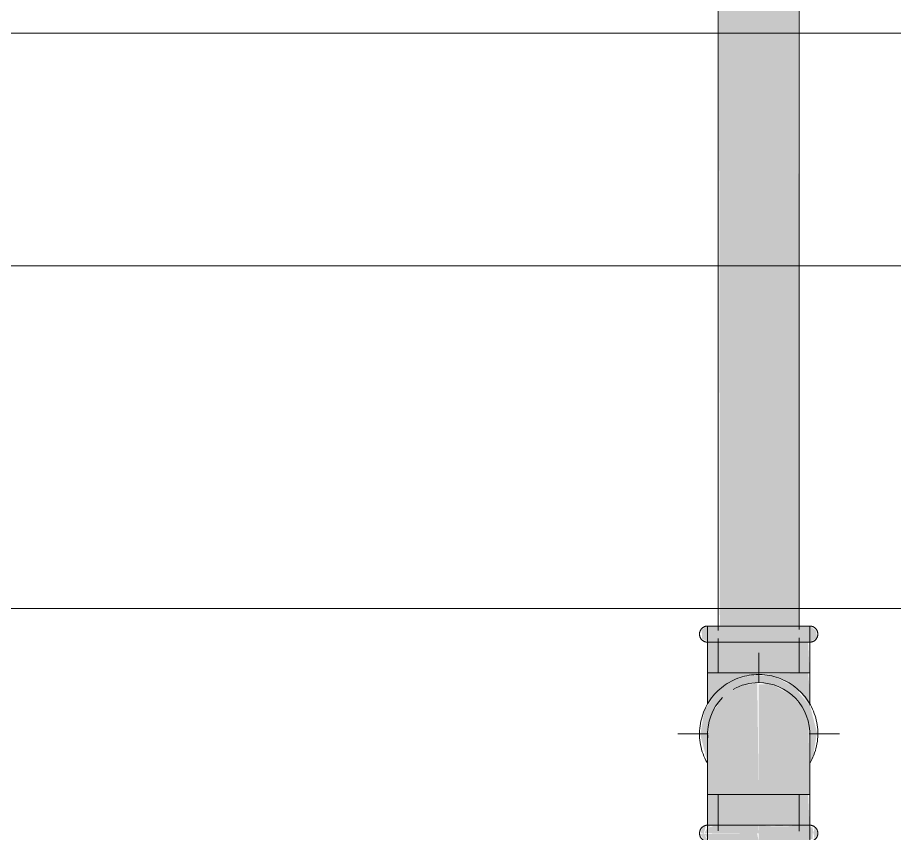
# Model space of a CAD drawing. Header units: metres. Extents: x 5 to 242, y -3 to 162.
# Drawn here: x 17.7074 to 17.9786, y 117.3166 to 117.569 of the extents above; entities that cross this region are included whole.
import ezdxf

# ---------------------------------------------------------------- set-up
doc = ezdxf.new("R2010")
doc.units = ezdxf.units.M
doc.layers.add('1053_ARQ_BASE_MATADOURO_2_dwg', color=7, linetype='Continuous', lineweight=5, true_color=0x767676)
for name, color, linetype, lineweight in [('A-PISO', 7, 'Continuous', 5), ('P-PIPE', 7, 'Continuous', 5), ('P-PIPE-CNTR', 7, 'Continuous', 5)]:
    doc.layers.add(name, color=color, linetype=linetype, lineweight=lineweight)

# ---------------------------------------------------------------- blocks, each defined once
blk = doc.blocks.new('AÇO_Cotovelo 90 45 - AÇO_Cotovelo 90 45-3953466-CURRAL BOVINO')
at = {"layer": 'P-PIPE', "true_color": 0x7f7f7f}
for points in [[(118.8408848553667, 117.3757843424149), (118.8431164062176, 117.3757843424149), (118.8431164062176, 117.3807843424149), (118.8273164062176, 117.3807843424149), (118.8255018401236, 117.3796698581273), (118.8255729524485, 117.3768683859605), (118.8277153469811, 117.3757843424149), (118.8401458511567, 117.3757843424149)], [(118.8431164062176, 117.3757843424149), (118.8589164062176, 117.3757843424149), (118.8611658224968, 117.3772000533542), (118.8608438151544, 117.3793461184943), (118.8589164062176, 117.3807843424149), (118.8431164062176, 117.3807843424149), (118.8431164062176, 117.3770343424149)], [(118.8273164062176, 117.3662843424149), (118.8431164062176, 117.3662843424149), (118.8431164062176, 117.3757843424149), (118.8273164062176, 117.3757843424149), (118.8273164062176, 117.36772039569)], [(118.8554456215747, 117.3662843424149), (118.8589164062176, 117.3662843424149), (118.858378034273, 117.3757843424149), (118.8431164062176, 117.3757843424149), (118.8431164062176, 117.366284342415), (118.8551904790462, 117.3662843424149)], [(118.8274182808467, 117.3564276957663), (118.8311626748521, 117.3612159426236), (118.8375302626462, 117.3648222482464), (118.842221248273, 117.365696515385), (118.8431164062176, 117.3662843424149), (118.8273164062176, 117.3662843424149), (118.8274087127745, 117.3569620092027)], [(118.8588062209478, 117.3563110415477), (118.8589072378568, 117.3613050681912), (118.858378034273, 117.3662843424149), (118.8431164062176, 117.3657843424149), (118.8493664062176, 117.3646216834526), (118.8518832479138, 117.3632563561354), (118.8562305394787, 117.3600041322287), (118.8577762290841, 117.3577331307756), (118.8587364332654, 117.3564073960091)], [(118.8609720594621, 117.3464115944515), (118.8611658225028, 117.3480893050178), (118.8611191560979, 117.3474843424149)]]:
    blk.add_hatch(color=8, dxfattribs=at).paths.add_polyline_path(points)
at = {"layer": 'P-PIPE'}
for p, q in [((118.8273164062176, 117.3807843424149), (118.8273164062176, 117.3662843424149)), ((118.8273164062175, 117.3807843424148), (118.8431164062175, 117.3807843424148)), ((118.8431164062175, 117.3807843424148), (118.8589164062175, 117.3807843424148)), ((118.8589164062176, 117.3662843424149), (118.8589164062176, 117.3807843424149)), ((118.8431164062175, 117.3662843424148), (118.8273164062175, 117.3662843424148)), ((118.8589164062175, 117.3662843424148), (118.8431164062175, 117.3662843424148))]:
    blk.add_line(p, q, dxfattribs=at)
at = {"layer": 'P-PIPE', "flags": 128}
for points in [[(118.8273164062176, 117.3757843424149), (118.8272164328821, 117.3757863421483), (118.8271166194827, 117.3757923381492), (118.8270171256994, 117.3758023208253), (118.8269181107011, 117.3758162742065), (118.8268197328906, 117.3758341759703), (118.8267221496515, 117.3758559974778), (118.8266255170962, 117.3758817038192), (118.826529989816, 117.3759112538697), (118.8264357206344, 117.3759446003557), (118.8263428603618, 117.3759816899299), (118.8262515575549, 117.3760224632569), (118.8261619582787, 117.376066855108), (118.826074205873, 117.3761147944657), (118.8259884407228, 117.3761662046374), (118.8259048000341, 117.3762210033777), (118.8258234176142, 117.3762791030202), (118.8257444236576, 117.3763404106181), (118.8256679445377, 117.3764048280921), (118.8255941026048, 117.3764722523881), (118.8255230159903, 117.3765425756416), (118.8254547984177, 117.3766156853503), (118.8253895590204, 117.3766914645544), (118.8253274021675, 117.3767697920233), (118.8252684272968, 117.3768505424497), (118.8252127287556, 117.3769335866503), (118.8251603956495, 117.3770187917718), (118.8251115117004, 117.3771060215045), (118.8250661551121, 117.3771951362992), (118.8250243984457, 117.3772859935914), (118.8249863085027, 117.3773784480288), (118.824951946219, 117.3774723517038), (118.8249213665669, 117.3775675543909), (118.8248946184673, 117.3776639037858), (118.8248717447115, 117.3777612457502), (118.8248527818926, 117.3778594245577), (118.8248377603471, 117.3779582831431), (118.8248267041062, 117.3780576633538), (118.8248196308576, 117.3781574062026), (118.824816551917, 117.3782573521223), (118.82481747221, 117.3783573412207), (118.8248223902643, 117.3784572135366), (118.8248312982121, 117.3785568092955), (118.8248441818026, 117.3786559691656), (118.8248610204247, 117.3787545345122), (118.8248817871404, 117.3788523476517), (118.8249064487272, 117.378949252104), (118.8249349657319, 117.3790450928426), (118.8249672925334, 117.3791397165428), (118.8250033774156, 117.3792329718269), (118.8250431626505, 117.3793247095063), (118.8250865845902, 117.3794147828203), (118.8251335737688, 117.3795030476708), (118.8251840550137, 117.3795893628528), (118.8252379475657, 117.3796735902806), (118.825295165208, 117.3797555952081), (118.8253556164049, 117.379835246445), (118.8254192044471, 117.3799124165663), (118.8254858276075, 117.3799869821162), (118.8255553793032, 117.3800588238058), (118.8256277482662, 117.3801278267038), (118.8257028187218, 117.3801938804201), (118.8257804705731, 117.380256879283), (118.8258605795938, 117.3803167225077), (118.8259430176265, 117.3803733143578), (118.826027652788, 117.3804265642984), (118.8261143496801, 117.3804763871409), (118.8262029696062, 117.3805227031795), (118.8262933707934, 117.3805654383184), (118.826385408619, 117.3806045241905), (118.8264789358422, 117.3806398982666), (118.8265738028393, 117.3806715039559), (118.8266698578434, 117.3806992906959), (118.826766947187, 117.3807232140339), (118.8268649155478, 117.3807432356975), (118.8269636061974, 117.3807593236564), (118.8270628612518, 117.3807714521733), (118.827162521924, 117.3807796018452), (118.8272624287783, 117.3807837596342), (118.8273164062176, 117.3807843424149)], [(118.8273164062176, 117.3807843424149), (118.8273290445323, 117.3807843424149), (118.827366939258, 117.3807843424149), (118.8274300297711, 117.3807843424149), (118.8275182151403, 117.3807843424149), (118.8276313542877, 117.3807843424149), (118.8277692662149, 117.3807843424149), (118.8279317302923, 117.3807843424149), (118.8281184866119, 117.3807843424149), (118.8283292364035, 117.3807843424149), (118.8285636425123, 117.3807843424149), (118.8288213299387, 117.3807843424149), (118.8291018864377, 117.3807843424149), (118.8294048631787, 117.3807843424149), (118.8297297754636, 117.3807843424149)], [(118.8431164062176, 117.3807843424149), (118.8424845747374, 117.3807843424149), (118.8418537540529, 117.3807843424149), (118.8412249533424, 117.3807843424149), (118.8405991785531, 117.3807843424149), (118.839977430791, 117.3807843424149), (118.83936070472, 117.3807843424149), (118.8387499869703, 117.3807843424149), (118.8381462545598, 117.3807843424149), (118.8375504733319, 117.3807843424149), (118.8369635964091, 117.3807843424149), (118.8363865626695, 117.3807843424149), (118.835820295244, 117.3807843424149), (118.8352657000397, 117.3807843424149), (118.8347236642905, 117.3807843424149), (118.8341950551379, 117.3807843424149), (118.8336807182441, 117.3807843424149), (118.8331814764381, 117.3807843424149), (118.8326981284004, 117.3807843424149), (118.8322314473849, 117.3807843424149), (118.8317821799814, 117.3807843424149), (118.8313510449221, 117.3807843424149), (118.830938731931, 117.3807843424149), (118.830545900621, 117.3807843424149), (118.8301731794384, 117.3807843424149), (118.8298211646576, 117.3807843424149), (118.8294904194271, 117.3807843424149), (118.8291814728688, 117.3807843424149), (118.8288948192312, 117.3807843424149), (118.828630917099, 117.3807843424149), (118.8283901886593, 117.3807843424149), (118.8281730190263, 117.3807843424149), (118.827979755625, 117.3807843424149), (118.8278107076357, 117.3807843424149), (118.8276661454991, 117.3807843424149), (118.8275463004838, 117.3807843424149), (118.8274513643162, 117.3807843424149), (118.8273814888739, 117.3807843424149), (118.8273367859428, 117.3807843424149), (118.827317327038, 117.3807843424149)], [(118.8589164062176, 117.3807843424149), (118.8589037679028, 117.3807843424149), (118.8588658731772, 117.3807843424149), (118.8588027826641, 117.3807843424149), (118.8587145972949, 117.3807843424149), (118.8586014581475, 117.3807843424149), (118.8584635462202, 117.3807843424149), (118.8583010821429, 117.3807843424149), (118.8581143258233, 117.3807843424149), (118.8579035760317, 117.3807843424149), (118.8576691699228, 117.3807843424149), (118.8574114824965, 117.3807843424149), (118.8571309259975, 117.3807843424149), (118.8568279492565, 117.3807843424149), (118.8565030369716, 117.3807843424149), (118.8561567089332, 117.3807843424149), (118.8557895191922, 117.3807843424149), (118.8554020551738, 117.3807843424149), (118.854994936738, 117.3807843424149), (118.8545688151873, 117.3807843424149), (118.8541243722253, 117.3807843424149), (118.8536623188659, 117.3807843424149), (118.8531833942959, 117.3807843424149), (118.8526883646926, 117.3807843424149), (118.8521780219975, 117.3807843424149), (118.8516531826503, 117.3807843424149), (118.8511146862819, 117.3807843424149), (118.8505633943715, 117.3807843424149), (118.8500001888688, 117.3807843424149), (118.8494259707822, 117.3807843424149), (118.8488416587383, 117.3807843424149), (118.8482481875117, 117.3807843424149), (118.8476465065298, 117.3807843424149), (118.8470375783537, 117.3807843424149), (118.8464223771387, 117.3807843424149), (118.8458018870754, 117.3807843424149), (118.8451771008156, 117.3807843424149), (118.8445490178841, 117.3807843424149), (118.8439186430795, 117.3807843424149), (118.8432869848671, 117.3807843424149), (118.8431164062176, 117.3807843424149)], [(118.8564116477775, 117.3807843424149), (118.856742393008, 117.3807843424149), (118.8570513395664, 117.3807843424149), (118.857337993204, 117.3807843424149), (118.8576018953362, 117.3807843424149), (118.8578426237759, 117.3807843424149), (118.8580597934089, 117.3807843424149), (118.8582530568102, 117.3807843424149), (118.8584221047995, 117.3807843424149), (118.8585666669361, 117.3807843424149), (118.8586865119514, 117.3807843424149), (118.858781448119, 117.3807843424149), (118.8588513235613, 117.3807843424149), (118.8588960264924, 117.3807843424149), (118.8589154853972, 117.3807843424149)], [(118.8589164062176, 117.3807843424149), (118.8590163795531, 117.3807823426816), (118.8591161929525, 117.3807763466807), (118.8592156867358, 117.3807663640046), (118.8593147017341, 117.3807524106234), (118.8594130795446, 117.3807345088595), (118.8595106627836, 117.3807126873521), (118.859607295339, 117.3806869810107), (118.8597028226191, 117.3806574309601), (118.8597970918008, 117.3806240844741), (118.8598899520734, 117.3805869948999), (118.8599812548803, 117.380546221573), (118.8600708541564, 117.3805018297219), (118.8601586065622, 117.3804538903641), (118.8602443717124, 117.3804024801925), (118.8603280124011, 117.3803476814522), (118.860409394821, 117.3802895818096), (118.8604883887776, 117.3802282742118), (118.8605648678975, 117.3801638567378), (118.8606387098304, 117.3800964324418), (118.8607097964448, 117.3800261091883), (118.8607780140175, 117.3799529994795), (118.8608432534148, 117.3798772202754), (118.8609054102677, 117.3797988928065), (118.8609643851383, 117.3797181423801), (118.8610200836796, 117.3796350981796), (118.8610724167857, 117.379549893058), (118.8611213007348, 117.3794626633254), (118.861166657323, 117.3793735485306), (118.8612084139895, 117.3792826912385), (118.8612465039325, 117.3791902368011), (118.8612808662162, 117.379096333126), (118.8613114458683, 117.379001130439), (118.8613381939679, 117.3789047810441), (118.8613610677237, 117.3788074390797), (118.8613800305426, 117.3787092602722), (118.8613950520881, 117.3786104016868), (118.8614061083289, 117.3785110214761), (118.8614131815775, 117.3784112786273), (118.8614162605182, 117.3783113327076), (118.8614153402252, 117.3782113436092), (118.8614104221709, 117.3781114712933), (118.8614015142231, 117.3780118755343), (118.8613886306326, 117.3779127156643), (118.8613717920104, 117.3778141503177), (118.8613510252948, 117.3777163371782), (118.861326363708, 117.3776194327259), (118.8612978467033, 117.3775235919873), (118.8612655199018, 117.377428968287), (118.8612294350196, 117.377335713003), (118.8611896497846, 117.3772439753236), (118.861146227845, 117.3771539020096), (118.8610992386664, 117.3770656371591), (118.8610487574215, 117.376979321977), (118.8609948648695, 117.3768950945493), (118.8609376472271, 117.3768130896218), (118.8608771960303, 117.3767334383849), (118.860813607988, 117.3766562682636), (118.8607469848277, 117.3765817027137), (118.860677433132, 117.376509861024), (118.860605064169, 117.3764408581261), (118.8605299937134, 117.3763748044097), (118.8604523418621, 117.3763118055469), (118.8603722328414, 117.3762519623222), (118.8602897948087, 117.3761953704721), (118.8602051596471, 117.3761421205315), (118.8601184627551, 117.376092297689), (118.8600298428289, 117.3760459816503), (118.8599394416418, 117.3760032465115), (118.8598474038162, 117.3759641606394), (118.859753876593, 117.3759287865633), (118.8596590095959, 117.375897180874), (118.8595629545917, 117.3758693941339), (118.8594658652482, 117.375845470796), (118.8593678968873, 117.3758254491323), (118.8592692062377, 117.3758093611734), (118.8591699511834, 117.3757972326565), (118.8590702905112, 117.3757890829847), (118.8589703836569, 117.3757849251956), (118.8589164062176, 117.3757843424149)], [(118.8273164062176, 117.3757843424149), (118.8273290445323, 117.3757843424149), (118.827366939258, 117.3757843424149), (118.8274300297711, 117.3757843424149), (118.8275182151403, 117.3757843424149), (118.8276313542877, 117.3757843424149), (118.8277692662149, 117.3757843424149), (118.8279317302923, 117.3757843424149), (118.8281184866119, 117.3757843424149), (118.8283292364035, 117.3757843424149), (118.8285636425123, 117.3757843424149), (118.8288213299387, 117.3757843424149), (118.8291018864377, 117.3757843424149), (118.8294048631787, 117.3757843424149), (118.8297297754636, 117.3757843424149), (118.830076103502, 117.3757843424149), (118.830443293243, 117.3757843424149), (118.8308307572613, 117.3757843424149), (118.8312378756972, 117.3757843424149), (118.8316639972479, 117.3757843424149), (118.8321084402099, 117.3757843424149), (118.8325704935693, 117.3757843424149), (118.8330494181393, 117.3757843424149), (118.8335444477426, 117.3757843424149), (118.8340547904376, 117.3757843424149), (118.8345796297849, 117.3757843424149), (118.8351181261533, 117.3757843424149), (118.8356694180636, 117.3757843424149), (118.8362326235664, 117.3757843424149), (118.836806841653, 117.3757843424149), (118.8373911536969, 117.3757843424149), (118.8379846249235, 117.3757843424149), (118.8385863059054, 117.3757843424149), (118.8391952340815, 117.3757843424149), (118.8398104352965, 117.3757843424149), (118.8404309253598, 117.3757843424149), (118.8410557116195, 117.3757843424149), (118.8416837945511, 117.3757843424149), (118.8423141693556, 117.3757843424149), (118.8429458275681, 117.3757843424149), (118.8431164062176, 117.3757843424149)], [(118.8298211646576, 117.3757843424149), (118.8294904194271, 117.3757843424149), (118.8291814728688, 117.3757843424149), (118.8288948192312, 117.3757843424149), (118.828630917099, 117.3757843424149), (118.8283901886593, 117.3757843424149), (118.8281730190263, 117.3757843424149), (118.827979755625, 117.3757843424149), (118.8278107076357, 117.3757843424149), (118.8276661454991, 117.3757843424149), (118.8275463004838, 117.3757843424149), (118.8274513643162, 117.3757843424149), (118.8273814888739, 117.3757843424149), (118.8273367859428, 117.3757843424149), (118.827317327038, 117.3757843424149)], [(118.8431164062176, 117.3757843424149), (118.8437482376977, 117.3757843424149), (118.8443790583823, 117.3757843424149), (118.8450078590928, 117.3757843424149), (118.8456336338821, 117.3757843424149), (118.8462553816441, 117.3757843424149), (118.8468721077151, 117.3757843424149), (118.8474828254649, 117.3757843424149), (118.8480865578753, 117.3757843424149), (118.8486823391033, 117.3757843424149), (118.8492692160261, 117.3757843424149), (118.8498462497656, 117.3757843424149), (118.8504125171911, 117.3757843424149), (118.8509671123955, 117.3757843424149), (118.8515091481447, 117.3757843424149), (118.8520377572972, 117.3757843424149), (118.8525520941911, 117.3757843424149), (118.8530513359971, 117.3757843424149), (118.8535346840347, 117.3757843424149), (118.8540013650503, 117.3757843424149), (118.8544506324538, 117.3757843424149), (118.8548817675131, 117.3757843424149), (118.8552940805042, 117.3757843424149), (118.8556869118142, 117.3757843424149), (118.8560596329967, 117.3757843424149), (118.8564116477775, 117.3757843424149), (118.856742393008, 117.3757843424149), (118.8570513395664, 117.3757843424149), (118.857337993204, 117.3757843424149), (118.8576018953362, 117.3757843424149), (118.8578426237759, 117.3757843424149), (118.8580597934089, 117.3757843424149), (118.8582530568102, 117.3757843424149), (118.8584221047995, 117.3757843424149), (118.8585666669361, 117.3757843424149), (118.8586865119514, 117.3757843424149), (118.858781448119, 117.3757843424149), (118.8588513235613, 117.3757843424149), (118.8588960264924, 117.3757843424149), (118.8589154853972, 117.3757843424149)], [(118.8589164062176, 117.3757843424149), (118.8589037679028, 117.3757843424149), (118.8588658731772, 117.3757843424149), (118.8588027826641, 117.3757843424149), (118.8587145972949, 117.3757843424149), (118.8586014581475, 117.3757843424149), (118.8584635462202, 117.3757843424149), (118.8583010821429, 117.3757843424149), (118.8581143258233, 117.3757843424149), (118.8579035760317, 117.3757843424149), (118.8576691699228, 117.3757843424149), (118.8574114824965, 117.3757843424149), (118.8571309259975, 117.3757843424149), (118.8568279492565, 117.3757843424149), (118.8565030369716, 117.3757843424149)], [(118.8408848553667, 117.3656469883776), (118.8402008830366, 117.3655506017007), (118.839480757464, 117.3654195607894), (118.838766448154, 117.3652598273547), (118.8380590978489, 117.365071656936), (118.8373598381583, 117.3648553505658), (118.8366697877486, 117.3646112542882), (118.8359900505533, 117.3643397586052), (118.8353217140069, 117.3640412978519), (118.8346658473052, 117.3637163495018), (118.834023499695, 117.363365433403), (118.8333956987956, 117.3629891109465), (118.8327834489545, 117.3625879841678), (118.8321877296407, 117.3621626947842), (118.831609493878, 117.3617139231681), (118.8310496667205, 117.3612423872582), (118.8305091437721, 117.3607488414115), (118.8299887897541, 117.360234075196), (118.8294894371221, 117.3596989121278), (118.8290118847337, 117.3591442083538), (118.8285568965709, 117.3585708512815), (118.8281252005177, 117.3579797581601), (118.8277174871956, 117.3573718746123), (118.827334408859, 117.3567481731223), (118.8269765783516, 117.3561096514793), (118.8266445681258, 117.3554573311818), (118.8263389093271, 117.3547922558031)], [(118.8273164062176, 117.3567674015789), (118.8273164062176, 117.3574233691685), (118.8273164062176, 117.3580935124249), (118.8273164062176, 117.3587767592621), (118.8273164062176, 117.3594720166308), (118.8273164062176, 117.3601781722675), (118.8273164062176, 117.3608940964739), (118.8273164062176, 117.3616186439239), (118.8273164062176, 117.3623506554962), (118.8273164062176, 117.3630889601284), (118.8273164062176, 117.3638323766907), (118.8273164062176, 117.364579715875), (118.8273164062176, 117.3653297820982), (118.8273164062176, 117.3660813754142), (118.8273164062176, 117.3662843424149)], [(118.8431164062176, 117.3657843424149), (118.842384601402, 117.3657697043668), (118.841653967318, 117.3657258136403), (118.8409256728242, 117.3656527404511)], [(118.8588984035761, 117.3382205117076), (118.8592562340836, 117.3388590333506), (118.8595882443094, 117.3395113536481), (118.8598939031081, 117.3401764290268), (118.8601727214908, 117.340853195508), (118.8604242534075, 117.3415405704097), (118.8606480964609, 117.3422374540787), (118.8608438925498, 117.3429427316497), (118.8610113284421, 117.3436552748291), (118.8611501362764, 117.3443739436999), (118.8612600939895, 117.345097588545), (118.8613410256726, 117.3458250516872), (118.8613928018523, 117.3465551693406), (118.8614153396978, 117.3472867734728), (118.8614086031533, 117.3480186936731), (118.8613726029957, 117.3487497590253), (118.8613073968178, 117.3494787999809), (118.8612130889355, 117.3502046502299), (118.8610898302212, 117.3509261485667), (118.8609378178627, 117.3516421407478), (118.8607572950472, 117.3523514813386), (118.8605485505728, 117.3530530355453), (118.860311918386, 117.353745681031), (118.860047777048, 117.3544283097106), (118.8597565491285, 117.3550998295238), (118.85943870053, 117.3557591661821), (118.8590947397426, 117.3564052648877), (118.85872521703, 117.3570370920203), (118.8583307235498, 117.3576536367913), (118.8579118904075, 117.3582539128607), (118.8574693876466, 117.3588369599148), (118.8570039231773, 117.3594018452026), (118.8565162416433, 117.3599476650282), (118.8560071232312, 117.3604735461964), (118.8554773824217, 117.3609786474093), (118.8549278666871, 117.361462160613), (118.8543594551354, 117.3619233122892), (118.8537730571039, 117.3623613646939), (118.8531696107042, 117.3627756170364), (118.8525500813219, 117.3631654066016), (118.8519154600719, 117.3635301098092), (118.8512667622127, 117.3638691432118), (118.8506050255226, 117.3641819644284), (118.8499313086391, 117.3644680730118), (118.8492466893654, 117.3647270112492), (118.8485522629465, 117.3649583648947), (118.8478491403164, 117.3651617638318), (118.8471384463213, 117.3653368826657), (118.8464213179201, 117.3654834412435), (118.8456989023651, 117.3656012051027), (118.8449723553672, 117.3656899858464), (118.8442428392465, 117.3657496414443), (118.8435115210734, 117.3657800764601)], [(118.8589164062176, 117.3662843424149), (118.8589164062176, 117.3655325429322), (118.8589164062176, 117.3647819461683), (118.8589164062176, 117.3640337529179), (118.8589164062176, 117.3632891601306), (118.8589164062176, 117.362549358996), (118.8589164062176, 117.3618155330381), (118.8589164062176, 117.3610888562219), (118.8589164062176, 117.3603704910754), (118.8589164062176, 117.3596615868294), (118.8589164062176, 117.3589632775795), (118.8589164062176, 117.3582766804717), (118.8589164062176, 117.3576028939148), (118.8589164062176, 117.3569429958235), (118.8589164062176, 117.356298041894)], [(118.8262906032968, 117.3546750042006), (118.8260600909444, 117.3541154893219), (118.8258085590277, 117.3534281144202), (118.8255847159743, 117.3527312307512), (118.8253889198854, 117.3520259531802), (118.825221483993, 117.3513134100008), (118.8250826761588, 117.35059474113), (118.8249727184457, 117.3498710962848), (118.8248917867625, 117.3491436331426), (118.8248400105828, 117.3484135154892), (118.8248174727374, 117.3476819113571), (118.8248242092819, 117.3469499911568), (118.8248602094394, 117.3462189258046), (118.8249254156174, 117.3454898848489), (118.8250197234997, 117.3447640346), (118.825142982214, 117.3440425362632), (118.8252949945725, 117.3433265440821), (118.825475517388, 117.3426172034913), (118.8256842618624, 117.3419156492845), (118.8259208940491, 117.3412230037989), (118.8261850353872, 117.3405403751193)], [(118.8264762633067, 117.3398688553061), (118.8267941119051, 117.3392095186477), (118.8271380726926, 117.3385634199422)]]:
    blk.add_lwpolyline(points, dxfattribs=at)
blk = doc.blocks.new('AÇO_Cotovelo 90 45 - AÇO_Cotovelo 90 45-V2-CURRAL BOVINO')
at = {"layer": 'P-PIPE', "true_color": 0x7f7f7f}
for points in [[(118.8273189924672, 117.3388062030471), (118.8277306479431, 117.3487744289074), (118.8296302626462, 117.3555998128284), (118.8356827476268, 117.3613607087311), (118.8408848553667, 117.3629905531719), (118.8431164062176, 117.3632843424149), (118.8431116496698, 117.3657838757337), (118.8368664062176, 117.3646216834516), (118.8343932758349, 117.3632843424149), (118.831042333389, 117.3611058166338), (118.826357699547, 117.3548352437697), (118.8250669899384, 117.3471440130485), (118.8272049163215, 117.3389637057016), (118.8273164062176, 117.3388097738303)], [(118.8588299286687, 117.3385641076169), (118.8598751128799, 117.3401334410412), (118.8611658225028, 117.3478246716851), (118.8590278960689, 117.3560049791282), (118.8542886933603, 117.3617162640865), (118.848702549789, 117.3648222482468), (118.8463444110609, 117.3654676317396), (118.8431164062176, 117.3654353809231), (118.8431164062176, 117.3632843424149), (118.8491037777632, 117.3619597804403), (118.8515915229852, 117.360404095699), (118.8551904790462, 117.357481399571), (118.8570536948303, 117.354312203887), (118.8587423504618, 117.3485298896519), (118.8588277909073, 117.3386449778401)], [(118.8273164062176, 117.3286843424149), (118.8431164062176, 117.3286843424149), (118.8426828021663, 117.3632272573586), (118.8371290346679, 117.3619597804386), (118.8340514065837, 117.3602277550166), (118.8315452935666, 117.3576937796068), (118.8293567749949, 117.3548172409523), (118.8285295430848, 117.3524637165898), (118.8280370619398, 117.3502047462432), (118.8274822141257, 117.3462036227154), (118.8273189924672, 117.3388062030471), (118.8273224788368, 117.3329580021796)], [(118.8554456215747, 117.3286843424149), (118.8589164062176, 117.3286843424149), (118.8585497533779, 117.3490206704993), (118.8570536948303, 117.354312203887), (118.8563233762975, 117.3560049791282), (118.8528968096614, 117.3595584152435), (118.8472057471302, 117.3627459704703), (118.8431164062176, 117.3627459704703), (118.8431164062176, 117.3286843424149), (118.8551904790462, 117.3286843424149)]]:
    blk.add_hatch(color=8, dxfattribs=at).paths.add_polyline_path(points)
h = blk.add_hatch(color=8, dxfattribs=at)
h.paths.add_polyline_path([(118.8275317275456, 117.3141843424149), (118.8274963791697, 117.3147054780692), (118.8274963791697, 117.314248596559)])
h.paths.add_polyline_path([(118.8273164062176, 117.3183974264508), (118.8283027680852, 117.3189635074553), (118.8363697050175, 117.3189753868666), (118.8402038762653, 117.3189248685959), (118.8431164062176, 117.3191843424149), (118.8431164062176, 117.3286843424149), (118.8273164062176, 117.3286843424149), (118.8273164062176, 117.318792944408)])
h = blk.add_hatch(color=8, dxfattribs=at)
h.paths.add_polyline_path([(118.8584987055042, 117.3141843424149), (118.8589164062176, 117.3141843424149), (118.8584987055042, 117.3148960157247), (118.854307335732, 117.3144179907831), (118.848702549789, 117.3145796992866), (118.846086961278, 117.3144489856168), (118.8493664062176, 117.3141843424149), (118.8577594780033, 117.3141843424149)])
h.paths.add_polyline_path([(118.858620565634, 117.3184413414247), (118.8589164062176, 117.3184615061965), (118.858378034273, 117.3286843424149), (118.8431164062176, 117.3286843424149), (118.8431164062176, 117.3191843424149), (118.8496178396241, 117.31893599351), (118.852439930839, 117.3190866454647), (118.8585421274457, 117.3184615061965)])
h = blk.add_hatch(color=8, dxfattribs=at)
h.paths.add_polyline_path([(118.8261563926936, 117.3166843424149), (118.8267623260669, 117.3189178403936), (118.8255729524561, 117.3181670330574), (118.8250669899384, 117.3166843424149), (118.8257579881803, 117.3166843424149)])
h.paths.add_polyline_path([(118.8315674505581, 117.3166843424149), (118.8431164062176, 117.3166843424149), (118.8429565057049, 117.319170097069), (118.8363697050175, 117.3189753868666), (118.8336907612121, 117.3190015077771), (118.8296302626462, 117.3190591324102), (118.8273164062176, 117.3183974264508), (118.8262906032968, 117.3166843424149), (118.8314195535101, 117.3166843424149)])
h = blk.add_hatch(color=8, dxfattribs=at)
h.paths.add_polyline_path([(118.8600764197415, 117.3166843424149), (118.8614164062176, 117.3166843424149), (118.8604267647326, 117.3184615061965)])
h.paths.add_polyline_path([(118.8555898549134, 117.3166843424149), (118.8600764197415, 117.3166843424149), (118.8598038473508, 117.3184615061801), (118.856602549789, 117.3189601300166), (118.8544299048531, 117.3189417706598), (118.848702549789, 117.3187889855082), (118.845967570032, 117.3189303356265), (118.8431164062176, 117.3191843424149), (118.8431164062176, 117.3166843424149), (118.8554791074366, 117.3166843424149)])
h = blk.add_hatch(color=8, dxfattribs=at)
h.paths.add_polyline_path([(118.8261563926936, 117.3166843424149), (118.8250669899384, 117.3162525979226), (118.8264192289653, 117.3144508444096), (118.8273164062176, 117.314575740513), (118.8262906032968, 117.3164403825584)])
h.paths.add_polyline_path([(118.8431164062176, 117.3141843424149), (118.8426348421166, 117.3166843424149), (118.8262906032968, 117.3164861429689), (118.8279613359917, 117.3144297721269), (118.8352164062176, 117.3142080624885), (118.840149086917, 117.314448697349), (118.8428730772887, 117.3142060202987)])
h = blk.add_hatch(color=8, dxfattribs=at)
h.paths.add_polyline_path([(118.8600764197415, 117.3166843424149), (118.8603849435546, 117.3149071785959), (118.8614164062176, 117.3166843424149)])
h.paths.add_polyline_path([(118.8431164062176, 117.3141843424149), (118.8493664062176, 117.3144730749126), (118.8521195694454, 117.3142587162828), (118.8598038473606, 117.3149071786602), (118.8598038473606, 117.3166843424149), (118.8431164062176, 117.3166843424149)])
at = {"layer": 'P-PIPE'}
for p, q in [((118.8273164062176, 117.3286843424149), (118.8273164062176, 117.3141843424149)), ((118.8273164062175, 117.3286843424148), (118.8431164062175, 117.3286843424148)), ((118.8431164062175, 117.3286843424148), (118.8589164062175, 117.3286843424148)), ((118.8589164062176, 117.3141843424149), (118.8589164062176, 117.3286843424149)), ((118.8273164062175, 117.3141843424148), (118.8431164062175, 117.3141843424148)), ((118.8431164062175, 117.3141843424148), (118.8589164062175, 117.3141843424148))]:
    blk.add_line(p, q, dxfattribs=at)
at = {"layer": 'P-PIPE', "flags": 128}
for points in [[(118.8431164062176, 117.3657843424149), (118.842384601402, 117.3657697043668), (118.841653967318, 117.3657258136403), (118.8409256728242, 117.3656527404511), (118.8402008830365, 117.3655506017007), (118.839480757464, 117.3654195607894), (118.838766448154, 117.3652598273547), (118.8380590978489, 117.365071656936), (118.8373598381583, 117.3648553505658), (118.8366697877486, 117.3646112542882), (118.8359900505533, 117.3643397586052), (118.8353217140069, 117.3640412978519), (118.8346658473052, 117.3637163495018), (118.834023499695, 117.363365433403), (118.8333956987956, 117.3629891109465), (118.8327834489545, 117.3625879841678), (118.8321877296407, 117.3621626947842), (118.831609493878, 117.3617139231681), (118.8310496667205, 117.3612423872582), (118.8305091437721, 117.3607488414115), (118.8299887897541, 117.360234075196), (118.8294894371221, 117.3596989121278), (118.8290118847337, 117.3591442083538), (118.8285568965709, 117.3585708512815), (118.8281252005177, 117.3579797581601), (118.8277174871956, 117.3573718746123), (118.827334408859, 117.3567481731223), (118.8269765783516, 117.3561096514793), (118.8266445681258, 117.3554573311818), (118.8263389093271, 117.3547922558031), (118.8260600909444, 117.3541154893219), (118.8258085590277, 117.3534281144202), (118.8255847159743, 117.3527312307512), (118.8253889198854, 117.3520259531802), (118.825221483993, 117.3513134100008), (118.8250826761588, 117.35059474113), (118.8249727184457, 117.3498710962848), (118.8248917867625, 117.3491436331426), (118.8248400105828, 117.3484135154892), (118.8248174727374, 117.3476819113571), (118.8248242092819, 117.3469499911568), (118.8248602094394, 117.3462189258046), (118.8249254156174, 117.3454898848489), (118.8250197234997, 117.3447640346), (118.825142982214, 117.3440425362632), (118.8252949945725, 117.3433265440821), (118.825475517388, 117.3426172034913), (118.8256842618624, 117.3419156492845), (118.8259208940491, 117.3412230037989), (118.8261850353872, 117.3405403751193), (118.8264762633067, 117.3398688553061), (118.8267941119051, 117.3392095186477), (118.8271380726926, 117.3385634199422)], [(118.8588984035761, 117.3382205117076), (118.8592562340836, 117.3388590333506), (118.8595882443094, 117.3395113536481), (118.8598939031081, 117.3401764290268), (118.8601727214908, 117.340853195508), (118.8604242534075, 117.3415405704097), (118.8606480964609, 117.3422374540787), (118.8608438925498, 117.3429427316497), (118.8610113284421, 117.3436552748291), (118.8611501362764, 117.3443739436999), (118.8612600939895, 117.345097588545), (118.8613410256726, 117.3458250516872), (118.8613928018523, 117.3465551693406), (118.8614153396978, 117.3472867734728), (118.8614086031533, 117.3480186936731), (118.8613726029957, 117.3487497590253), (118.8613073968178, 117.3494787999809), (118.8612130889355, 117.3502046502299), (118.8610898302212, 117.3509261485667), (118.8609378178626, 117.3516421407478), (118.8607572950472, 117.3523514813386), (118.8605485505728, 117.3530530355453), (118.860311918386, 117.353745681031), (118.860047777048, 117.3544283097106), (118.8597565491285, 117.3550998295238), (118.85943870053, 117.3557591661821), (118.8590947397426, 117.3564052648877), (118.85872521703, 117.3570370920203), (118.8583307235498, 117.3576536367913), (118.8579118904075, 117.3582539128607), (118.8574693876466, 117.3588369599148), (118.8570039231773, 117.3594018452026), (118.8565162416433, 117.3599476650282), (118.8560071232312, 117.3604735461964), (118.8554773824217, 117.3609786474093), (118.8549278666871, 117.361462160613), (118.8543594551354, 117.3619233122892), (118.8537730571039, 117.3623613646939), (118.8531696107042, 117.3627756170364), (118.8525500813219, 117.3631654066016), (118.8519154600719, 117.3635301098092), (118.8512667622127, 117.3638691432118), (118.8506050255226, 117.3641819644284), (118.8499313086391, 117.3644680730118), (118.8492466893654, 117.3647270112492), (118.8485522629465, 117.3649583648947), (118.8478491403164, 117.3651617638318), (118.8471384463213, 117.3653368826657), (118.84642131792, 117.3654834412435), (118.8456989023651, 117.3656012051027), (118.8449723553672, 117.3656899858464), (118.8442428392465, 117.3657496414443), (118.8435115210734, 117.3657800764601), (118.8431164062176, 117.3657843424149)], [(118.8273164062176, 117.3474843424149), (118.8273164062176, 117.3474693044201), (118.8273164062176, 117.3474242144934), (118.8273164062176, 117.347349144769), (118.8273164062176, 117.3472442153424), (118.8273164062176, 117.3471095940783), (118.8273164062176, 117.3469454963421), (118.8273164062176, 117.3467521846552), (118.8273164062176, 117.3465299682749), (118.8273164062176, 117.3462792027001), (118.8273164062176, 117.3460002891022), (118.8273164062176, 117.3456936736835), (118.8273164062176, 117.3453598469632), (118.8273164062176, 117.3449993429929), (118.8273164062176, 117.344612738502), (118.8273164062176, 117.3442006519752), (118.8273164062176, 117.3437637426632), (118.8273164062176, 117.3433027095274), (118.8273164062176, 117.3428182901228), (118.8273164062176, 117.3423112594169), (118.8273164062176, 117.3417824285507), (118.8273164062176, 117.3412326435407), (118.8273164062176, 117.3406627839259), (118.8273164062176, 117.3400737613598), (118.8273164062176, 117.3394665181531), (118.8273164062176, 117.3388420257652), (118.8273164062176, 117.3382012832509), (118.8273164062176, 117.3375453156614), (118.8273164062176, 117.3368751724049), (118.8273164062176, 117.3361919255678), (118.8273164062176, 117.3354966681991), (118.8273164062176, 117.3347905125624), (118.8273164062176, 117.334074588356), (118.8273164062176, 117.333350040906), (118.8273164062176, 117.3326180293337), (118.8273164062176, 117.3318797247015), (118.8273164062176, 117.3311363081392), (118.8273164062176, 117.3303889689549), (118.8273164062176, 117.3296389027317), (118.8273164062176, 117.3288873094156), (118.8273164062176, 117.3286843424149)], [(118.8589164062176, 117.3286843424149), (118.8589164062176, 117.3294361418976), (118.8589164062176, 117.3301867386616), (118.8589164062176, 117.330934931912), (118.8589164062176, 117.3316795246993), (118.8589164062176, 117.3324193258339), (118.8589164062176, 117.3331531517917), (118.8589164062176, 117.3338798286079), (118.8589164062176, 117.3345981937545), (118.8589164062176, 117.3353070980005), (118.8589164062176, 117.3360054072503), (118.8589164062176, 117.3366920043582), (118.8589164062176, 117.3373657909151), (118.8589164062176, 117.3380256890064), (118.8589164062176, 117.3386706429358), (118.8589164062176, 117.3392996209148), (118.8589164062176, 117.3399116167125), (118.8589164062176, 117.3405056512665), (118.8589164062176, 117.341080774248), (118.8589164062176, 117.341636065583), (118.8589164062176, 117.3421706369238), (118.8589164062176, 117.3426836330704), (118.8589164062176, 117.3431742333382), (118.8589164062176, 117.3436416528716), (118.8589164062176, 117.344085143899), (118.8589164062176, 117.3445039969293), (118.8589164062176, 117.3448975418871), (118.8589164062176, 117.3452651491844), (118.8589164062176, 117.3456062307279), (118.8589164062176, 117.3459202408598), (118.8589164062176, 117.3462066772311), (118.8589164062176, 117.3464650816046), (118.8589164062176, 117.3466950405884), (118.8589164062176, 117.3468961862972), (118.8589164062176, 117.3470681969407), (118.8589164062176, 117.3472107973387), (118.8589164062176, 117.3473237593609), (118.8589164062176, 117.3474069022922), (118.8589164062176, 117.3474600931217), (118.8589164062176, 117.3474832467552)], [(118.8248164062176, 117.3166843424149), (118.8248184059509, 117.3167843157504), (118.8248244019518, 117.3168841291499), (118.8248343846279, 117.3169836229332), (118.8248483380091, 117.3170826379315), (118.824866239773, 117.3171810157419), (118.8248880612805, 117.317278598981), (118.8249137676218, 117.3173752315363), (118.8249433176724, 117.3174707588165), (118.8249766641584, 117.3175650279981), (118.8250137537326, 117.3176578882707), (118.8250545270595, 117.3177491910776), (118.8250989189106, 117.3178387903538), (118.8251468582684, 117.3179265427595), (118.82519826844, 117.3180123079097), (118.8252530671803, 117.3180959485984), (118.8253111668229, 117.3181773310183), (118.8253724744207, 117.318256324975), (118.8254368918947, 117.3183328040949), (118.8255043161907, 117.3184066460277), (118.8255746394442, 117.3184777326422), (118.825647749153, 117.3185459502149), (118.8257235283571, 117.3186111896122), (118.825801855826, 117.318673346465), (118.8258826062524, 117.3187323213357), (118.8259656504529, 117.3187880198769), (118.8260508555745, 117.318840352983), (118.8261380853072, 117.3188892369322), (118.8262272001019, 117.3189345935204), (118.8263180573941, 117.3189763501869), (118.8264105118314, 117.3190144401298), (118.8265044155065, 117.3190488024136), (118.8265996181935, 117.3190793820657), (118.8266959675884, 117.3191061301652), (118.8267933095529, 117.319129003921), (118.8268914883603, 117.3191479667399), (118.8269903469457, 117.3191629882854), (118.8270897271564, 117.3191740445263), (118.8271894700053, 117.3191811177749), (118.8272894159249, 117.3191841967155), (118.8273164062176, 117.3191843424149)], [(118.8273164062176, 117.3191843424149), (118.8273290445323, 117.3191843424149), (118.827366939258, 117.3191843424149), (118.8274300297711, 117.3191843424149), (118.8275182151403, 117.3191843424149), (118.8276313542877, 117.3191843424149), (118.8277692662149, 117.3191843424149), (118.8279317302923, 117.3191843424149), (118.8281184866119, 117.3191843424149), (118.8283292364035, 117.3191843424149), (118.8285636425123, 117.3191843424149), (118.8288213299387, 117.3191843424149), (118.8291018864377, 117.3191843424149), (118.8294048631787, 117.3191843424149), (118.8297297754636, 117.3191843424149)], [(118.8431164062176, 117.3191843424149), (118.8424845747374, 117.3191843424149), (118.8418537540529, 117.3191843424149), (118.8412249533424, 117.3191843424149), (118.8405991785531, 117.3191843424149), (118.839977430791, 117.3191843424149), (118.83936070472, 117.3191843424149), (118.8387499869703, 117.3191843424149), (118.8381462545598, 117.3191843424149), (118.8375504733318, 117.3191843424149), (118.8369635964091, 117.3191843424149), (118.8363865626695, 117.3191843424149), (118.835820295244, 117.3191843424149), (118.8352657000397, 117.3191843424149), (118.8347236642904, 117.3191843424149), (118.8341950551379, 117.3191843424149), (118.8336807182441, 117.3191843424149), (118.8331814764381, 117.3191843424149), (118.8326981284004, 117.3191843424149), (118.8322314473848, 117.3191843424149), (118.8317821799814, 117.3191843424149), (118.8313510449221, 117.3191843424149), (118.830938731931, 117.3191843424149), (118.830545900621, 117.3191843424149), (118.8301731794384, 117.3191843424149), (118.8298211646576, 117.3191843424149), (118.8294904194271, 117.3191843424149), (118.8291814728688, 117.3191843424149), (118.8288948192312, 117.3191843424149), (118.828630917099, 117.3191843424149), (118.8283901886593, 117.3191843424149), (118.8281730190263, 117.3191843424149), (118.827979755625, 117.3191843424149), (118.8278107076357, 117.3191843424149), (118.8276661454991, 117.3191843424149), (118.8275463004838, 117.3191843424149), (118.8274513643161, 117.3191843424149), (118.8273814888739, 117.3191843424149), (118.8273367859428, 117.3191843424149), (118.827317327038, 117.3191843424149)], [(118.8589164062176, 117.3191843424149), (118.8589037679028, 117.3191843424149), (118.8588658731772, 117.3191843424149), (118.8588027826641, 117.3191843424149), (118.8587145972949, 117.3191843424149), (118.8586014581475, 117.3191843424149), (118.8584635462202, 117.3191843424149), (118.8583010821429, 117.3191843424149), (118.8581143258233, 117.3191843424149), (118.8579035760317, 117.3191843424149), (118.8576691699228, 117.3191843424149), (118.8574114824965, 117.3191843424149), (118.8571309259975, 117.3191843424149), (118.8568279492565, 117.3191843424149), (118.8565030369716, 117.3191843424149), (118.8561567089332, 117.3191843424149), (118.8557895191922, 117.3191843424149), (118.8554020551738, 117.3191843424149), (118.854994936738, 117.3191843424149), (118.8545688151873, 117.3191843424149), (118.8541243722253, 117.3191843424149), (118.8536623188659, 117.3191843424149), (118.8531833942959, 117.3191843424149), (118.8526883646925, 117.3191843424149), (118.8521780219975, 117.3191843424149), (118.8516531826503, 117.3191843424149), (118.8511146862819, 117.3191843424149), (118.8505633943715, 117.3191843424149), (118.8500001888688, 117.3191843424149), (118.8494259707822, 117.3191843424149), (118.8488416587383, 117.3191843424149), (118.8482481875117, 117.3191843424149), (118.8476465065298, 117.3191843424149), (118.8470375783537, 117.3191843424149), (118.8464223771387, 117.3191843424149), (118.8458018870754, 117.3191843424149), (118.8451771008156, 117.3191843424149), (118.8445490178841, 117.3191843424149), (118.8439186430795, 117.3191843424149), (118.8432869848671, 117.3191843424149), (118.8431164062176, 117.3191843424149)], [(118.8564116477775, 117.3191843424149), (118.856742393008, 117.3191843424149), (118.8570513395664, 117.3191843424149), (118.857337993204, 117.3191843424149), (118.8576018953362, 117.3191843424149), (118.8578426237759, 117.3191843424149), (118.8580597934089, 117.3191843424149), (118.8582530568102, 117.3191843424149), (118.8584221047995, 117.3191843424149), (118.8585666669361, 117.3191843424149), (118.8586865119514, 117.3191843424149), (118.858781448119, 117.3191843424149), (118.8588513235613, 117.3191843424149), (118.8588960264924, 117.3191843424149), (118.8589154853972, 117.3191843424149)], [(118.8589164062176, 117.3191843424149), (118.859016379553, 117.3191823426816), (118.8591161929525, 117.3191763466807), (118.8592156867358, 117.3191663640046), (118.8593147017341, 117.3191524106234), (118.8594130795446, 117.3191345088595), (118.8595106627836, 117.3191126873521), (118.859607295339, 117.3190869810107), (118.8597028226191, 117.3190574309601), (118.8597970918008, 117.3190240844741), (118.8598899520734, 117.3189869948999), (118.8599812548803, 117.318946221573), (118.8600708541564, 117.3189018297219), (118.8601586065622, 117.3188538903641), (118.8602443717124, 117.3188024801925), (118.8603280124011, 117.3187476814522), (118.860409394821, 117.3186895818097), (118.8604883887776, 117.3186282742118), (118.8605648678975, 117.3185638567378), (118.8606387098304, 117.3184964324418), (118.8607097964448, 117.3184261091883), (118.8607780140175, 117.3183529994795), (118.8608432534148, 117.3182772202754), (118.8609054102677, 117.3181988928065), (118.8609643851383, 117.3181181423801), (118.8610200836796, 117.3180350981796), (118.8610724167857, 117.317949893058), (118.8611213007348, 117.3178626633254), (118.861166657323, 117.3177735485306), (118.8612084139895, 117.3176826912384), (118.8612465039325, 117.3175902368011), (118.8612808662162, 117.317496333126), (118.8613114458683, 117.317401130439), (118.8613381939679, 117.3173047810441), (118.8613610677237, 117.3172074390797), (118.8613800305425, 117.3171092602722), (118.8613950520881, 117.3170104016868), (118.8614061083289, 117.3169110214761), (118.8614131815775, 117.3168112786273), (118.8614162605182, 117.3167113327076), (118.8614164062176, 117.3166843424149)], [(118.8273164062176, 117.3141843424149), (118.8272164328821, 117.3141863421483), (118.8271166194827, 117.3141923381492), (118.8270171256994, 117.3142023208253), (118.8269181107011, 117.3142162742065), (118.8268197328906, 117.3142341759703), (118.8267221496515, 117.3142559974778), (118.8266255170962, 117.3142817038191), (118.826529989816, 117.3143112538697), (118.8264357206344, 117.3143446003557), (118.8263428603618, 117.3143816899299), (118.8262515575549, 117.3144224632569), (118.8261619582787, 117.314466855108), (118.826074205873, 117.3145147944657), (118.8259884407228, 117.3145662046374), (118.8259048000341, 117.3146210033777), (118.8258234176142, 117.3146791030202), (118.8257444236575, 117.314740410618), (118.8256679445377, 117.3148048280921), (118.8255941026048, 117.3148722523881), (118.8255230159903, 117.3149425756416), (118.8254547984177, 117.3150156853503), (118.8253895590203, 117.3150914645544), (118.8253274021675, 117.3151697920233), (118.8252684272968, 117.3152505424497), (118.8252127287556, 117.3153335866503), (118.8251603956495, 117.3154187917718), (118.8251115117004, 117.3155060215045), (118.8250661551121, 117.3155951362992), (118.8250243984457, 117.3156859935914), (118.8249863085027, 117.3157784480287), (118.824951946219, 117.3158723517038), (118.8249213665669, 117.3159675543909), (118.8248946184673, 117.3160639037858), (118.8248717447115, 117.3161612457502), (118.8248527818926, 117.3162594245577), (118.8248377603471, 117.3163582831431), (118.8248267041062, 117.3164576633538), (118.8248196308576, 117.3165574062026), (118.824816551917, 117.3166573521223), (118.8248164062176, 117.3166843424149)], [(118.8614164062176, 117.3166843424149), (118.8614144064842, 117.3165843690795), (118.8614084104833, 117.31648455568), (118.8613984278072, 117.3163850618967), (118.861384474426, 117.3162860468984), (118.8613665726622, 117.3161876690879), (118.8613447511547, 117.3160900858489), (118.8613190448134, 117.3159934532935), (118.8612894947628, 117.3158979260134), (118.8612561482768, 117.3158036568317), (118.8612190587026, 117.3157107965592), (118.8611782853756, 117.3156194937523), (118.8611338935245, 117.3155298944761), (118.8610859541668, 117.3154421420703), (118.8610345439951, 117.3153563769201), (118.8609797452549, 117.3152727362314), (118.8609216456123, 117.3151913538115), (118.8608603380145, 117.3151123598549), (118.8607959205404, 117.315035880735), (118.8607284962444, 117.3149620388022), (118.860658172991, 117.3148909521877), (118.8605850632822, 117.314822734615), (118.8605092840781, 117.3147574952177), (118.8604309566092, 117.3146953383648), (118.8603502061828, 117.3146363634942), (118.8602671619823, 117.3145806649529), (118.8601819568607, 117.3145283318468), (118.860094727128, 117.3144794478977), (118.8600056123333, 117.3144340913095), (118.8599147550411, 117.314392334643), (118.8598223006038, 117.3143542447), (118.8597283969287, 117.3143198824163), (118.8596331942417, 117.3142893027642), (118.8595368448467, 117.3142625546646), (118.8594395028823, 117.3142396809088), (118.8593413240748, 117.31422071809), (118.8592424654894, 117.3142056965444), (118.8591430852787, 117.3141946403036), (118.8590433424299, 117.314187567055), (118.8589433965102, 117.3141844881144), (118.8589164062176, 117.3141843424149)], [(118.8273164062176, 117.3141843424149), (118.8273290445323, 117.3141843424149), (118.827366939258, 117.3141843424149), (118.8274300297711, 117.3141843424149), (118.8275182151403, 117.3141843424149), (118.8276313542877, 117.3141843424149), (118.8277692662149, 117.3141843424149), (118.8279317302923, 117.3141843424149), (118.8281184866119, 117.3141843424149), (118.8283292364035, 117.3141843424149), (118.8285636425123, 117.3141843424149), (118.8288213299387, 117.3141843424149), (118.8291018864377, 117.3141843424149), (118.8294048631787, 117.3141843424149), (118.8297297754636, 117.3141843424149), (118.830076103502, 117.3141843424149), (118.830443293243, 117.3141843424149), (118.8308307572613, 117.3141843424149), (118.8312378756972, 117.3141843424149), (118.8316639972479, 117.3141843424149), (118.8321084402099, 117.3141843424149), (118.8325704935693, 117.3141843424149), (118.8330494181393, 117.3141843424149), (118.8335444477426, 117.3141843424149), (118.8340547904376, 117.3141843424149), (118.8345796297849, 117.3141843424149), (118.8351181261533, 117.3141843424149), (118.8356694180636, 117.3141843424149), (118.8362326235664, 117.3141843424149), (118.836806841653, 117.3141843424149), (118.8373911536969, 117.3141843424149), (118.8379846249235, 117.3141843424149), (118.8385863059054, 117.3141843424149), (118.8391952340815, 117.3141843424149), (118.8398104352965, 117.3141843424149), (118.8404309253598, 117.3141843424149), (118.8410557116195, 117.3141843424149), (118.8416837945511, 117.3141843424149), (118.8423141693556, 117.3141843424149), (118.8429458275681, 117.3141843424149), (118.8431164062176, 117.3141843424149)], [(118.8298211646576, 117.3141843424149), (118.8294904194271, 117.3141843424149), (118.8291814728688, 117.3141843424149), (118.8288948192312, 117.3141843424149), (118.828630917099, 117.3141843424149), (118.8283901886593, 117.3141843424149), (118.8281730190263, 117.3141843424149), (118.827979755625, 117.3141843424149), (118.8278107076357, 117.3141843424149), (118.8276661454991, 117.3141843424149), (118.8275463004838, 117.3141843424149), (118.8274513643161, 117.3141843424149), (118.8273814888739, 117.3141843424149), (118.8273367859428, 117.3141843424149), (118.827317327038, 117.3141843424149)], [(118.8431164062176, 117.3141843424149), (118.8437482376977, 117.3141843424149), (118.8443790583823, 117.3141843424149), (118.8450078590928, 117.3141843424149), (118.8456336338821, 117.3141843424149), (118.8462553816441, 117.3141843424149), (118.8468721077151, 117.3141843424149), (118.8474828254649, 117.3141843424149), (118.8480865578753, 117.3141843424149), (118.8486823391033, 117.3141843424149), (118.8492692160261, 117.3141843424149), (118.8498462497656, 117.3141843424149), (118.8504125171911, 117.3141843424149), (118.8509671123955, 117.3141843424149), (118.8515091481447, 117.3141843424149), (118.8520377572972, 117.3141843424149), (118.8525520941911, 117.3141843424149), (118.8530513359971, 117.3141843424149), (118.8535346840347, 117.3141843424149), (118.8540013650503, 117.3141843424149), (118.8544506324538, 117.3141843424149), (118.8548817675131, 117.3141843424149), (118.8552940805042, 117.3141843424149), (118.8556869118142, 117.3141843424149), (118.8560596329967, 117.3141843424149), (118.8564116477775, 117.3141843424149), (118.856742393008, 117.3141843424149), (118.8570513395664, 117.3141843424149), (118.857337993204, 117.3141843424149), (118.8576018953362, 117.3141843424149), (118.8578426237759, 117.3141843424149), (118.8580597934089, 117.3141843424149), (118.8582530568102, 117.3141843424149), (118.8584221047995, 117.3141843424149), (118.8585666669361, 117.3141843424149), (118.8586865119514, 117.3141843424149), (118.858781448119, 117.3141843424149), (118.8588513235613, 117.3141843424149), (118.8588960264924, 117.3141843424149), (118.8589154853972, 117.3141843424149)], [(118.8589164062176, 117.3141843424149), (118.8589037679028, 117.3141843424149), (118.8588658731772, 117.3141843424149), (118.8588027826641, 117.3141843424149), (118.8587145972949, 117.3141843424149), (118.8586014581475, 117.3141843424149), (118.8584635462202, 117.3141843424149), (118.8583010821429, 117.3141843424149), (118.8581143258233, 117.3141843424149), (118.8579035760317, 117.3141843424149), (118.8576691699228, 117.3141843424149), (118.8574114824965, 117.3141843424149), (118.8571309259975, 117.3141843424149), (118.8568279492565, 117.3141843424149), (118.8565030369716, 117.3141843424149)]]:
    blk.add_lwpolyline(points, dxfattribs=at)
at = {"layer": 'P-PIPE'}
for radius, start, end in [(0.01580000000000086, 90, 120.0000000000252), (0.0157999999999987, 356.9087406350728, 90), (0.0158000000000164, 134.9999999999702, 184.5613264645773), (0.0157999999999987, 177.2232378474234, 180)]:
    blk.add_arc((118.8431164062175, 117.3474843424148), radius, start, end, dxfattribs=at)
blk = doc.blocks.new('1053_ARQ_BASE_MATADOURO_2_dwg-3637054-CURRAL BOVINO')
at = {"layer": 'A-PISO', "color": 253, "true_color": 0xaaaaaa}
for p, q in [((118.5181164116948, 84.3061503302306), (126.1431164079695, 84.3061503302306)), ((118.5181164116948, 84.20015033148229), (126.1431164079695, 84.20015033148229))]:
    blk.add_line(p, q, dxfattribs=at)
at = {"layer": 'A-PISO', "color": 253, "true_color": 0xaaaaaa, "flags": 128}
blk.add_lwpolyline([(113.4431164131966, 74.27815034240486), (118.6431164134992, 74.27815034240486), (118.6431164134992, 76.37815033458175), (113.4431164114212, 76.37815033458175), (113.4431164114212, 76.62815034016968), (118.3931164094829, 76.62815034016968), (118.3931164094829, 84.37815033458173), (126.1431164077949, 84.37815033458173)], dxfattribs=at)

msp = doc.modelspace()

# ---------------------------------------------------------------- hatches: boundary and pattern name
at = {"layer": 'P-PIPE', "true_color": 0xc0c0c0}
for points in [[(17.93662752070715, 117.3807843424149), (17.93662752070715, 117.7066843424149), (17.92412752070712, 117.7066843424149), (17.92461665989168, 117.3807843424149), (17.93365696564619, 117.3807843424149)], [(17.93662752070715, 117.3807843424149), (17.94912752070711, 117.3807843424149), (17.94870159353573, 117.7066843424149), (17.93662752070715, 117.7066843424149), (17.93662752070715, 117.3999955551519)]]:
    msp.add_hatch(color=9, dxfattribs=at).paths.add_polyline_path(points)

# ---------------------------------------------------------------- linework, layer by layer
at = {"layer": 'P-PIPE'}
for p, q in [((17.92412752070712, 117.7066843424149), (17.92412752070712, 117.3793915994729)), ((17.94912752070714, 117.379693638412), (17.94912752070715, 117.7066843424149)), ((17.92412752070712, 117.3768750465723), (17.92412752070712, 117.3662843424149)), ((17.94912752070714, 117.3662843424149), (17.94912752070714, 117.3771770853132)), ((17.9241275207071, 117.3286843424149), (17.9241275207071, 117.3174013519372)), ((17.94912752070711, 117.3172950750762), (17.94912752070711, 117.3286843424149))]:
    msp.add_line(p, q, dxfattribs=at)
at = {"layer": 'P-PIPE-CNTR'}
for p, q in [((17.93662752070701, 117.3632843424148), (17.93662752070701, 117.3724843424148)), ((17.91162752070701, 117.3474843424148), (17.92104122312909, 117.3474843424148)), ((17.95228840665409, 117.3474843424148), (17.961627520707, 117.3474843424148))]:
    msp.add_line(p, q, dxfattribs=at)

# ---------------------------------------------------------------- block references
at = {"layer": '1053_ARQ_BASE_MATADOURO_2_dwg', "color": 253, "true_color": 0xaaaaaa}
msp.add_blockref('1053_ARQ_BASE_MATADOURO_2_dwg-3637054-CURRAL BOVINO', (-100.9064888833277, 33.18603400783306), dxfattribs=at)
at = {"layer": 'P-PIPE'}
for name in ['AÇO_Cotovelo 90 45 - AÇO_Cotovelo 90 45-3953466-CURRAL BOVINO', 'AÇO_Cotovelo 90 45 - AÇO_Cotovelo 90 45-V2-CURRAL BOVINO']:
    msp.add_blockref(name, (-100.9064888855105, 0), dxfattribs=at)

doc.saveas('drawing.dxf')
